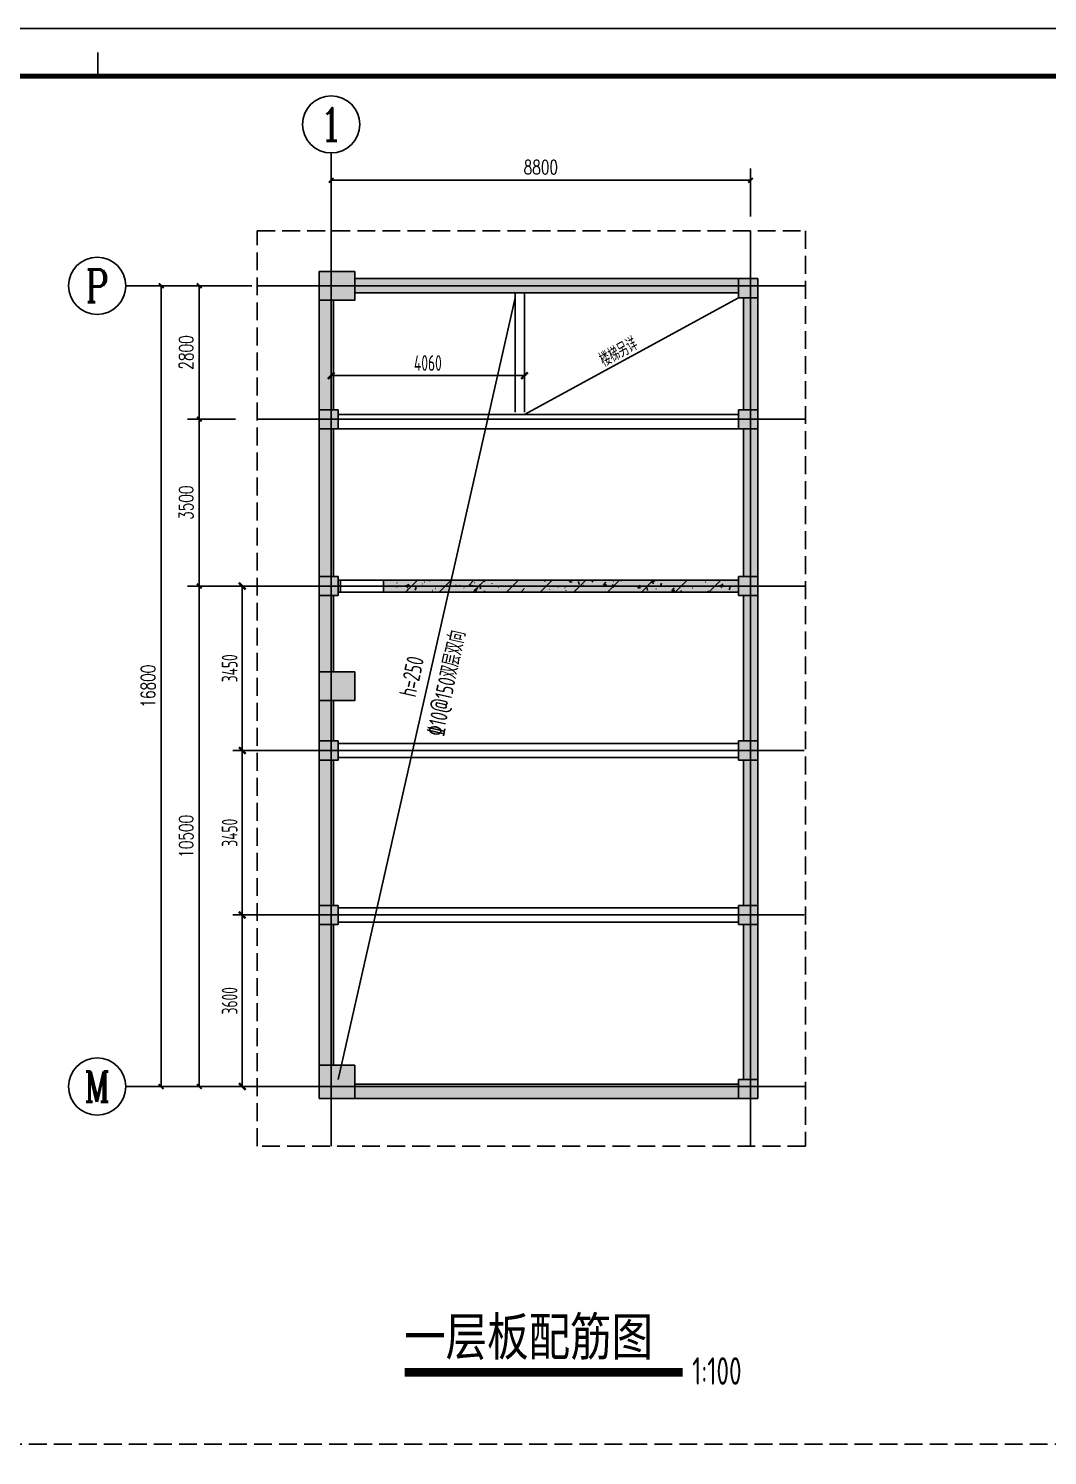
# Model space of a CAD drawing. Extents: x 899043 to 2598688, y -137197 to 211789.
# Drawn here: x 2508562 to 2529940, y 98400 to 128335 of the extents above; entities that cross this region are included whole.
import ezdxf
from ezdxf.enums import TextEntityAlignment as Align

# ---------------------------------------------------------------- set-up
doc = ezdxf.new("R2010")
doc.units = 0
doc.header["$LTSCALE"] = 1500
doc.header["$MEASUREMENT"] = 0
for name, pattern in [('3', [500, 300, -200]), ('7', [120.00000762939452, -30.00000190734863, 60.00000381469726, -30.00000190734863]), ('DASH', [0.35, 0.25, -0.1])]:
    doc.linetypes.add(name, pattern=pattern)
for name, color, linetype in [('00-tk', 151, 'Continuous'), ('AXIS', 3, 'Continuous'), ('AXIS_TEXT', 7, 'Continuous'), ('BASE', 7, 'Continuous'), ('DIM', 3, 'Continuous'), ('DOTE', 1, 'Continuous'), ('HATCH', 254, 'Continuous'), ('PUB_TEXT', 7, 'Continuous'), ('TEXT', 7, 'Continuous'), ('WELD_TEXT', 7, 'Continuous'), ('板标注', 7, 'Continuous'), ('柱', 255, 'Continuous'), ('柱虚线', 54, '7'), ('梁虚线', 134, '3'), ('砼墙', 3, 'Continuous'), ('零厚板', 7, 'Continuous')]:
    doc.layers.add(name, color=color, linetype=linetype)
doc.layers.add('10', color=7, linetype='Continuous', lineweight=35)
doc.styles.add('_TCH_AXIS', font='COMPLEX', dxfattribs={"bigfont": 'GBCBIG'})
doc.styles.add('_TCH_DIM_T3', font='SIMPLEX', dxfattribs={"width": 0.7058823529411765, "bigfont": 'GBCBIG'})
doc.styles.add('COMPLEX', font='COMPLEX')
doc.styles.add('H330', font='Tssdeng.shx', dxfattribs={"width": 0.6499999761581421, "height": 330, "bigfont": 'tssdchn.shx'})
doc.styles.add('TSSD_Dimension', font='Tssdeng.shx', dxfattribs={"width": 0.7, "bigfont": 'hztxt.shx'})
doc.styles.add('仿宋体', font='', dxfattribs={"width": 0.8})
doc.styles.get('仿宋体').set_extended_font_data('SimSun')
doc.dimstyles.new('_TCH_ARCH&&100', dxfattribs={"dimtxt": 297.5, "dimasz": 100, "dimexe": 250, "dimexo": 300, "dimgap": 126.25, "dimtad": 1, "dimdec": 0, "dimzin": 0, "dimdsep": 46, "dimtxsty": '_TCH_DIM_T3', "dimblk": 'ARCHTICK', "dimcen": 0.09, "dimclrt": 7, "dimazin": 2, "dimtfac": 1, "dimtdec": 0, "dimtix": 1, "dimtmove": 2, "dimatfit": 3, "dimfxl": 0, "dimtolj": 1, "dimtzin": 0, "dimarcsym": 0})
doc.dimstyles.new('H100', dxfattribs={"dimscale": 100, "dimtxt": 3.3, "dimasz": 0.01, "dimexe": 2, "dimexo": 1, "dimgap": 1, "dimtad": 1, "dimdec": 0, "dimrnd": 1, "dimzin": 0, "dimdsep": 46, "dimtxsty": 'H330', "dimblk1": 'YGDIM', "dimblk2": 'YGDIM', "dimsah": 1, "dimcen": -2, "dimdle": 1, "dimclrt": 7, "dimadec": 0, "dimazin": 0, "dimtfac": 1, "dimtdec": 0, "dimtix": 1, "dimtmove": 2, "dimatfit": 3, "dimldrblk": 'YGDIM', "dimfxl": 0, "dimtvp": 1, "dimtolj": 1, "dimtzin": 0, "dimlwe": 25, "dimarcsym": 0})

# ---------------------------------------------------------------- blocks, each defined once
blk = doc.blocks.new('YGDIM')
at = {"color": 0, "linetype": 'ByBlock', "const_width": 50}
blk.add_lwpolyline([(-70, -70), (70, 70)], dxfattribs=at)
blk = doc.blocks.new('*D1970')
at = {"layer": 'Defpoints', "color": 0, "linetype": 'Continuous', "ltscale": 50}
for p in [(2514910.509014528, 121413.015152308), (2518970.509014521, 121413.0151520099), (2518970.509014521, 121053.1092013743)]:
    blk.add_point(p, dxfattribs=at)
at = {"layer": 'DIM', "color": 0, "linetype": 'Continuous', "lineweight": 25, "ltscale": 50}
for p, q in [((2514910.509014528, 121313.015152308), (2514910.509014528, 120853.1092013743)), ((2518970.509014521, 121313.0151520099), (2518970.509014521, 120853.1092013743))]:
    blk.add_line(p, q, dxfattribs=at)
at = {"layer": 'DIM', "color": 0, "linetype": 'Continuous', "lineweight": -2, "ltscale": 50}
blk.add_line((2514911.509014528, 121053.1092013743), (2518969.509014521, 121053.1092013743), dxfattribs=at)
at = {"layer": 'DIM', "color": 0, "linetype": 'Continuous', "lineweight": -2, "ltscale": 50, "rotation": 180}
blk.add_blockref('YGDIM', (2514910.509014528, 121053.1092013743), dxfattribs=at)
at = {"layer": 'DIM', "color": 0, "linetype": 'Continuous', "lineweight": -2, "ltscale": 50}
blk.add_blockref('YGDIM', (2518970.509014521, 121053.1092013743), dxfattribs=at)
at = {"layer": 'DIM', "color": 7, "linetype": 'Continuous', "ltscale": 50, "insert": (2516940.509014525, 121318.1092013743), "char_height": 330, "attachment_point": 5, "style": 'H330'}
blk.add_mtext('\\A1;4060', dxfattribs=at)
blk = doc.blocks.new('*D1971')
at = {"layer": 'Defpoints', "color": 0, "linetype": 'Continuous', "ltscale": 50}
for p in [(2513045.974033903, 109738.8613744404), (2513619.866870966, 109738.8613744404), (2513502.640912492, 106138.8623525526)]:
    blk.add_point(p, dxfattribs=at)
at = {"layer": 'DIM', "color": 0, "linetype": 'Continuous', "lineweight": 25, "ltscale": 50}
for p, q in [((2513519.866870966, 109738.8613744404), (2512845.974033903, 109738.8613744404)), ((2513402.640912492, 106138.8623525526), (2512845.974033903, 106138.8623525526))]:
    blk.add_line(p, q, dxfattribs=at)
at = {"layer": 'DIM', "color": 0, "linetype": 'Continuous', "lineweight": -2, "ltscale": 50}
blk.add_line((2513045.974033903, 106139.8623525526), (2513045.974033903, 109737.8613744404), dxfattribs=at)
for p, rotation in [((2513045.974033903, 109738.8613744404), 90), ((2513045.974033903, 106138.8623525526), 270)]:
    blk.add_blockref('YGDIM', p, dxfattribs=dict(at, rotation=rotation))
at = {"layer": 'DIM', "color": 7, "linetype": 'Continuous', "ltscale": 50, "insert": (2512780.974033903, 107938.8618634969), "char_height": 330, "attachment_point": 5, "rotation": 90, "style": 'H330'}
blk.add_mtext('\\A1;3600', dxfattribs=at)
blk = doc.blocks.new('*D1972')
at = {"layer": 'Defpoints', "color": 0, "linetype": 'Continuous', "ltscale": 50}
for p in [(2513045.974033903, 113188.861374351), (2513824.830901299, 113188.861374351), (2513619.866870966, 109738.8613744404)]:
    blk.add_point(p, dxfattribs=at)
at = {"layer": 'DIM', "color": 0, "linetype": 'Continuous', "lineweight": 25, "ltscale": 50}
for p, q in [((2513724.830901299, 113188.861374351), (2512845.974033903, 113188.861374351)), ((2513519.866870966, 109738.8613744404), (2512845.974033903, 109738.8613744404))]:
    blk.add_line(p, q, dxfattribs=at)
at = {"layer": 'DIM', "color": 0, "linetype": 'Continuous', "lineweight": -2, "ltscale": 50}
blk.add_line((2513045.974033903, 109739.8613744404), (2513045.974033903, 113187.861374351), dxfattribs=at)
for p, rotation in [((2513045.974033903, 113188.861374351), 90), ((2513045.974033903, 109738.8613744404), 270)]:
    blk.add_blockref('YGDIM', p, dxfattribs=dict(at, rotation=rotation))
at = {"layer": 'DIM', "color": 7, "linetype": 'Continuous', "ltscale": 50, "insert": (2512780.974033903, 111463.8613743961), "char_height": 330, "attachment_point": 5, "rotation": 90, "style": 'H330'}
blk.add_mtext('\\A1;3450', dxfattribs=at)
blk = doc.blocks.new('*D1973')
at = {"layer": 'Defpoints', "color": 0, "linetype": 'Continuous', "ltscale": 50}
for p in [(2513045.974033896, 116638.8623496916), (2514009.295304608, 116638.8623496916), (2513824.830901299, 113188.861374351)]:
    blk.add_point(p, dxfattribs=at)
at = {"layer": 'DIM', "color": 0, "linetype": 'Continuous', "lineweight": 25, "ltscale": 50}
for p, q in [((2513909.295304608, 116638.8623496916), (2512845.974033896, 116638.8623496916)), ((2513724.830901299, 113188.861374351), (2512845.974033896, 113188.861374351))]:
    blk.add_line(p, q, dxfattribs=at)
at = {"layer": 'DIM', "color": 0, "linetype": 'Continuous', "lineweight": -2, "ltscale": 50}
blk.add_line((2513045.974033896, 113189.861374351), (2513045.974033896, 116637.8623496916), dxfattribs=at)
for p, rotation in [((2513045.974033896, 116638.8623496916), 90), ((2513045.974033896, 113188.861374351), 270)]:
    blk.add_blockref('YGDIM', p, dxfattribs=dict(at, rotation=rotation))
at = {"layer": 'DIM', "color": 7, "linetype": 'Continuous', "ltscale": 50, "insert": (2512780.974033896, 114913.8618620217), "char_height": 330, "attachment_point": 5, "rotation": 90, "style": 'H330'}
blk.add_mtext('\\A1;3450', dxfattribs=at)
blk = doc.blocks.new('_ArchTick')
at = {"color": 0, "linetype": 'ByBlock', "const_width": 0.4}
blk.add_lwpolyline([(-0.5, -0.5), (0.5, 0.5)], dxfattribs=at)
blk = doc.blocks.new('*D1980')
at = {"layer": 'AXIS', "color": 0, "lineweight": -2}
for p, q in [((2514910.509014998, 124388.8623501088), (2514910.509014998, 125400.93715364)), ((2514910.509014998, 125150.93715364), (2523710.509032313, 125150.93715364)), ((2523710.509032313, 124388.8623501386), (2523710.509032313, 125400.93715364))]:
    blk.add_line(p, q, dxfattribs=at)
at = {"layer": 'Defpoints', "color": 0}
for p in [(2523710.509032313, 125150.93715364), (2514910.509014998, 124088.8623501088), (2523710.509032313, 124088.8623501386)]:
    blk.add_point(p, dxfattribs=at)
at = {"layer": 'AXIS', "color": 0, "lineweight": -2, "xscale": 100, "yscale": 100, "zscale": 100, "rotation": 180}
blk.add_blockref('_ArchTick', (2514910.509014998, 125150.93715364), dxfattribs=at)
at = {"layer": 'AXIS', "color": 0, "lineweight": -2, "xscale": 100, "yscale": 100, "zscale": 100}
blk.add_blockref('_ArchTick', (2523710.509032313, 125150.93715364), dxfattribs=at)
at = {"layer": 'AXIS', "color": 7, "insert": (2519310.509023655, 125425.93715364), "char_height": 297.5, "attachment_point": 5, "style": '_TCH_DIM_T3'}
blk.add_mtext('\\A1;8800', dxfattribs=at)
blk = doc.blocks.new('_AXISO')
blk.add_circle((0, 0), 0.5)
at = {"layer": 'AXIS_TEXT', "style": 'COMPLEX', "width": 1.041666666666667}
blk.add_attdef('A', text='', height=0.56, dxfattribs=at).set_placement((-0.25, -0.28), (0.25, -0.28), align=Align.FIT)
blk = doc.blocks.new('*D1981')
at = {"layer": 'AXIS', "color": 0, "lineweight": -2}
for p, q in [((2513060.509014826, 122938.8623495426), (2511094.909095962, 122938.8623495426)), ((2511344.909095962, 106138.8623527016), (2511344.909095962, 122938.8623495426)), ((2513060.509014893, 106138.8623527016), (2511094.909095962, 106138.8623527016))]:
    blk.add_line(p, q, dxfattribs=at)
at = {"layer": 'Defpoints', "color": 0}
for p in [(2511344.909095962, 122938.8623495426), (2513360.509014826, 122938.8623495426), (2513360.509014893, 106138.8623527016)]:
    blk.add_point(p, dxfattribs=at)
at = {"layer": 'AXIS', "color": 0, "lineweight": -2, "xscale": 100, "yscale": 100, "zscale": 100}
for p, rotation in [((2511344.909095962, 122938.8623495426), 90), ((2511344.909095962, 106138.8623527016), 270)]:
    blk.add_blockref('_ArchTick', p, dxfattribs=dict(at, rotation=rotation))
at = {"layer": 'AXIS', "color": 7, "insert": (2511069.909095962, 114538.8623511225), "char_height": 297.5, "attachment_point": 5, "rotation": 90, "style": '_TCH_DIM_T3'}
blk.add_mtext('\\A1;16800', dxfattribs=at)
blk = doc.blocks.new('*D1982')
at = {"layer": 'AXIS', "color": 0, "lineweight": -2}
for p, q in [((2512903.509014856, 116638.86234692), (2511894.836501364, 116638.86234692)), ((2512144.836501364, 106138.3850321498), (2512144.836501364, 116638.86234692)), ((2512903.509014856, 106138.3850321498), (2511894.836501364, 106138.3850321498))]:
    blk.add_line(p, q, dxfattribs=at)
at = {"layer": 'Defpoints', "color": 0}
for p in [(2512144.836501364, 116638.86234692), (2513203.509014856, 116638.86234692), (2513203.509014856, 106138.3850321498)]:
    blk.add_point(p, dxfattribs=at)
at = {"layer": 'AXIS', "color": 0, "lineweight": -2, "xscale": 100, "yscale": 100, "zscale": 100}
for p, rotation in [((2512144.836501364, 116638.86234692), 90), ((2512144.836501364, 106138.3850321498), 270)]:
    blk.add_blockref('_ArchTick', p, dxfattribs=dict(at, rotation=rotation))
at = {"layer": 'AXIS', "color": 7, "insert": (2511869.836501364, 111388.6236895353), "char_height": 297.5, "attachment_point": 5, "rotation": 90, "style": '_TCH_DIM_T3'}
blk.add_mtext('\\A1;10500', dxfattribs=at)
blk = doc.blocks.new('*D1983')
at = {"layer": 'AXIS', "color": 0, "lineweight": -2}
for p, q in [((2512903.509014856, 120138.86234692), (2511894.836501379, 120138.86234692)), ((2512144.836501379, 116638.86234692), (2512144.836501379, 120138.86234692)), ((2512903.509014856, 116638.86234692), (2511894.836501379, 116638.86234692))]:
    blk.add_line(p, q, dxfattribs=at)
at = {"layer": 'Defpoints', "color": 0}
for p in [(2512144.836501379, 120138.86234692), (2513203.509014856, 120138.86234692), (2513203.509014856, 116638.86234692)]:
    blk.add_point(p, dxfattribs=at)
at = {"layer": 'AXIS', "color": 0, "lineweight": -2, "xscale": 100, "yscale": 100, "zscale": 100}
for p, rotation in [((2512144.836501379, 120138.86234692), 90), ((2512144.836501379, 116638.86234692), 270)]:
    blk.add_blockref('_ArchTick', p, dxfattribs=dict(at, rotation=rotation))
at = {"layer": 'AXIS', "color": 7, "insert": (2511869.836501379, 118388.8623469204), "char_height": 297.5, "attachment_point": 5, "rotation": 90, "style": '_TCH_DIM_T3'}
blk.add_mtext('\\A1;3500', dxfattribs=at)
blk = doc.blocks.new('*D1984')
at = {"layer": 'AXIS', "color": 0, "lineweight": -2}
for p, q in [((2512903.509014841, 122938.862349185), (2511894.836501371, 122938.862349185)), ((2512144.836501371, 120138.86234692), (2512144.836501371, 122938.862349185)), ((2512903.509014856, 120138.86234692), (2511894.836501371, 120138.86234692))]:
    blk.add_line(p, q, dxfattribs=at)
at = {"layer": 'Defpoints', "color": 0}
for p in [(2512144.836501371, 122938.862349185), (2513203.509014841, 122938.862349185), (2513203.509014856, 120138.86234692)]:
    blk.add_point(p, dxfattribs=at)
at = {"layer": 'AXIS', "color": 0, "lineweight": -2, "xscale": 100, "yscale": 100, "zscale": 100}
for p, rotation in [((2512144.836501371, 122938.862349185), 90), ((2512144.836501371, 120138.86234692), 270)]:
    blk.add_blockref('_ArchTick', p, dxfattribs=dict(at, rotation=rotation))
at = {"layer": 'AXIS', "color": 7, "insert": (2511869.836501371, 121538.8623480529), "char_height": 297.5, "attachment_point": 5, "rotation": 90, "style": '_TCH_DIM_T3'}
blk.add_mtext('\\A1;2800', dxfattribs=at)
blk = doc.blocks.new('A$C67844AE1')
at = {"layer": '00-tk'}
for p, q in [((126149.9999999999, 89099.99999999988), (0, 89099.99999999988)), ((124649.9999999999, 87599.99999999988), (3750, 87599.99999999988))]:
    blk.add_line(p, q, dxfattribs=at)
at = {"layer": '00-tk', "const_width": 52.5}
blk.add_lwpolyline([(64200, 87599.99999999988), (64200, 88349.99999999988)], dxfattribs=at)
at = {"layer": '00-tk', "const_width": 150}
blk.add_lwpolyline([(3750, 87599.99999999988), (124649.9999999999, 87599.99999999988), (124649.9999999999, 1500), (3750, 1500)], close=True, dxfattribs=at)

msp = doc.modelspace()

# ---------------------------------------------------------------- hatches: boundary and pattern name
at = {"layer": '10', "linetype": 'ByBlock'}
h = msp.add_hatch(dxfattribs=at)
h.set_pattern_fill('AN31C', color=253, scale=1000, style=0)
h.set_pattern_definition([(45, (1428555.873226879, -17257.14247875431), (-141.4213562373095, 141.4213562373095), []), (49.99999999999999, (1428555.873226879, -17257.14247875431), (717.2601826007534, -62.75213498259513), [75, -825]), (355, (1428555.873226879, -17257.14247875431), (-138.751333613, 752.1921337000118), [60, -660]), (100.4514, (1428615.644906879, -17262.3718187543), (578.5093817140216, 689.4395420609536), [63.74019, -701.1421119999999]), (46.18420000000001, (1428555.873226879, -17057.14247875431), (1067.241048625644, -165.519014329018), [112.5, -1237.5]), (96.6356, (1428644.809971879, -17070.93578575432), (934.6627055487033, 974.1178709004419), [95.610288, -1051.713]), (351.1842, (1428555.873226879, -17057.14247875431), (934.6619451336273, 974.1186009253247), [90, -990]), (21, (1428655.873226879, -17107.14247875431), (596.9070521184616, -402.6188906653387), [75, -825]), (326.0000000000001, (1428655.873226879, -17107.14247875431), (243.3153319215818, 725.1500450468529), [60, -660]), (71.4514, (1428705.615459879, -17140.6940847543), (840.22262858149, 322.5304967099523), [63.74019000000001, -701.142112]), (37.50000000000001, (1428555.873226879, -17257.14247875431), (12.15985531729063, 332.8938538313114), [0, -652, 0, -670, 0, -662.5]), (7.499999999999999, (1428555.873226879, -17257.14247875431), (263.0695374421486, 394.4117118823603), [0, -382, 0, -637, 0, -252.5]), (327.5, (1428332.873226879, -17257.14247875431), (533.822436172409, -22.55487173437976), [0, -250, 0, -780, 0, -1035]), (317.5, (1428232.873226879, -17257.14247875431), (583.186169342386, 100.1049823323177), [0, -325, 0, -518, 0, -735])])
h.paths.add_polyline_path([(2515410.509018474, 123238.8623403836), (2515410.509018464, 122638.8623403836), (2514660.509008063, 122638.8623404251), (2514660.509008073, 123238.8623404251)])
h.paths.add_polyline_path([(2515410.509017365, 114838.8623382878), (2515410.509017355, 114238.8623382878), (2514660.509006955, 114238.8623383293), (2514660.509006965, 114838.8623383293)])
h.paths.add_polyline_path([(2515410.509028897, 106588.862385572), (2515410.509028899, 105888.8614956046), (2514660.509014819, 105888.8614956461), (2514660.509014817, 106588.8623856135)])
at = {"layer": 'HATCH', "linetype": 'Continuous', "ltscale": 50}
h = msp.add_hatch(dxfattribs=at)
h.set_pattern_fill('钢筋混凝土', color=256, scale=50, style=0, pattern_type=2)
h.set_pattern_definition([(45, (-64104392.85665971, -184125903.3925701), (-176.7766952966369, 176.7766952966369), []), (49.99999999999999, (-64104392.85665971, -184125903.3925701), (358.6300913003767, -31.37606749129755), [37.5, -412.5]), (355, (-64104392.85665971, -184125903.3925701), (-69.37566680649999, 376.0960668500059), [30, -330]), (100.4514, (-64104362.97081971, -184125906.0072401), (289.2546908570108, 344.7197710304768), [31.870095, -350.5710559999999]), (46.18420000000001, (-64104392.85665971, -184125803.3925701), (533.6205243128222, -82.75950716450905), [56.25, -618.75]), (96.6356, (-64104348.38828721, -184125810.2892236), (467.3313527743516, 487.0589354502209), [47.805144, -525.8565]), (351.1842, (-64104392.85665971, -184125803.3925701), (467.3309725668136, 487.0593004626624), [45, -495]), (21, (-64104342.85665971, -184125828.3925701), (298.4535260592309, -201.3094453326694), [37.5, -412.5]), (326.0000000000001, (-64104342.85665971, -184125828.3925701), (121.6576659607909, 362.5750225234265), [30, -330]), (71.4514, (-64104317.98554321, -184125845.1683731), (420.111314290745, 161.2652483549762), [31.870095, -350.571056]), (37.50000000000001, (-64104392.85665971, -184125903.3925701), (6.07992765864532, 166.4469269156558), [2.5, -326, 2.5, -335, 2.5, -331.25]), (7.499999999999999, (-64104392.85665971, -184125903.3925701), (131.5347687210743, 197.2058559411801), [2.5, -191, 2.5, -318.5, 2.5, -126.25]), (327.5, (-64104504.35665971, -184125903.3925701), (266.9112180862045, -11.27743586718989), [2.5, -125, 2.5, -390, 2.5, -517.5]), (317.5, (-64104554.35665971, -184125903.3925701), (291.5930846711931, 50.05249116615882), [2.5, -162.5, 2.5, -259, 2.5, -367.5])])
h.paths.add_polyline_path([(2514660.509014826, 106588.8623856135), (2515410.509028897, 106588.862385572), (2515410.509028899, 105888.8614956046), (2514660.509014826, 105888.8614956461), (2514660.509014826, 105888.8613735463), (2515060.509014826, 105888.8613735463), (2523460.508770686, 105888.8614956166), (2523860.508770686, 105888.8613735463), (2523860.508770686, 123088.8623501088), (2515410.509018471, 123088.8623501088), (2515410.509018464, 122638.8623403836), (2514660.509014826, 122638.8623404251), (2514660.509014826, 114838.8623383293), (2515410.509017365, 114838.8623382879), (2515410.509017355, 114238.8623382879), (2514660.509014826, 114238.8623383293)])
h.paths.add_polyline_path([(2515410.509028897, 106588.862385572), (2515410.509028898, 106188.8613735463), (2523460.508770686, 106188.8613735463), (2523460.508770686, 106288.8613735463), (2523560.508770686, 106288.8613735463), (2523560.508770686, 109538.8613735463), (2523460.508770686, 109538.8613735463), (2523460.508770686, 109938.8613735463), (2523560.508770686, 109938.8613735463), (2523560.508770678, 112988.8613735463), (2523460.508770686, 112988.8613735463), (2523460.508770686, 113388.8613735463), (2523560.508770686, 113388.8613735463), (2523560.508770678, 116438.8613735761), (2523460.508770678, 116438.8613735463), (2523460.508770678, 116513.8613735165), (2516010.508978296, 116513.8613735463), (2516010.508978296, 116763.8613735463), (2523460.508770686, 116763.8613735463), (2523460.508770678, 116838.8613735463), (2523560.508770686, 116838.8613735463), (2523560.508770693, 119938.8613735463), (2523460.508770686, 119938.8613735463), (2523460.508770686, 120338.8613735463), (2523560.508770686, 120338.8613735463), (2523560.508770686, 122688.8623501088), (2523460.508770686, 122688.8623501088), (2523460.508770686, 122788.8623501088), (2515410.509018466, 122788.8623501088), (2515410.509018464, 122638.8623403836), (2514960.509014826, 122638.8623404085), (2514960.509014826, 120338.8613735463), (2515060.509014826, 120338.8613735463), (2515060.509014826, 119938.8613735165), (2514960.509014819, 119938.8613735463), (2514960.509014834, 116838.8613735463), (2515060.509014826, 116838.8613735463), (2515060.509014819, 116763.8613735761), (2515110.508978296, 116763.8613735463), (2515110.508978296, 116513.8613735463), (2515060.509014834, 116513.8613735463), (2515060.509014819, 116438.8613735761), (2514960.509014819, 116438.8613735463), (2514960.509014819, 114838.8623383128), (2515410.509017365, 114838.8623382879), (2515410.509017355, 114238.8623382878), (2514960.509014819, 114238.8623383127), (2514960.509014819, 113388.8613735463), (2515060.509014826, 113388.8613735463), (2515060.509014826, 112988.8613735463), (2514960.509014826, 112988.8613735463), (2514960.509014819, 109938.8613735463), (2515060.509014826, 109938.8613735463), (2515060.509014826, 109538.8613735463), (2514960.509014826, 109538.8613735463), (2514960.509014826, 106588.8623855969)])
h = msp.add_hatch(dxfattribs=at)
h.set_pattern_fill('钢筋混凝土', color=256, scale=100, style=0, pattern_type=2)
h.set_pattern_definition([(45, (-64104392.85665971, -184125903.3925701), (-353.5533905932737, 353.5533905932738), []), (49.99999999999999, (-64104392.85665971, -184125903.3925701), (717.2601826007534, -62.75213498259511), [75, -825]), (355, (-64104392.85665971, -184125903.3925701), (-138.751333613, 752.1921337000118), [60, -660]), (100.4514, (-64104333.08497971, -184125908.6219101), (578.5093817140216, 689.4395420609536), [63.74018999999999, -701.1421119999999]), (46.18420000000001, (-64104392.85665971, -184125703.3925701), (1067.241048625644, -165.5190143290181), [112.5, -1237.5]), (96.6356, (-64104303.91991471, -184125717.1858771), (934.6627055487031, 974.1178709004417), [95.610288, -1051.713]), (351.1842, (-64104392.85665971, -184125703.3925701), (934.6619451336272, 974.1186009253248), [90, -990]), (21, (-64104292.85665971, -184125753.3925701), (596.9070521184617, -402.6188906653387), [75, -825]), (326.0000000000001, (-64104292.85665971, -184125753.3925701), (243.3153319215817, 725.150045046853), [60, -660]), (71.4514, (-64104243.11442671, -184125786.9441761), (840.22262858149, 322.5304967099523), [63.74019, -701.142112]), (37.50000000000001, (-64104392.85665971, -184125903.3925701), (12.15985531729064, 332.8938538313115), [5, -652, 5, -670, 5, -662.5]), (7.499999999999999, (-64104392.85665971, -184125903.3925701), (263.0695374421486, 394.4117118823603), [5, -382, 5, -637, 5, -252.5]), (327.5, (-64104615.85665971, -184125903.3925701), (533.822436172409, -22.55487173437977), [5, -250, 5, -780, 5, -1035]), (317.5, (-64104715.85665971, -184125903.3925701), (583.1861693423863, 100.1049823323176), [5, -325, 5, -518, 5, -735])])
h.paths.add_polyline_path([(2523460.508770686, 116513.8613735463), (2523460.508770686, 116763.8613735463), (2516010.508978297, 116763.8613735463), (2516010.508978297, 116513.8613735463)])

# ---------------------------------------------------------------- linework, layer by layer
at = {"layer": 'AXIS'}
for p, q in [((2514910.509014998, 124088.8623501386), (2514910.509014998, 125724.1952875282)), ((2513243.800103363, 122938.862349185), (2510602.566164065, 122938.8623495426)), ((2513243.800103363, 106138.8623527016), (2510602.566164065, 106138.8623530593))]:
    msp.add_line(p, q, dxfattribs=at)
at = {"layer": 'BASE'}
for points in [[(2515410.509018474, 123238.8623403836), (2515410.509018464, 122638.8623403836), (2514660.509008063, 122638.8623404251), (2514660.509008073, 123238.8623404251)], [(2515410.509017365, 114838.8623382878), (2515410.509017355, 114238.8623382878), (2514660.509006955, 114238.8623383293), (2514660.509006965, 114838.8623383293)], [(2515410.509028897, 106588.862385572), (2515410.509028899, 105888.8614956046), (2514660.509014819, 105888.8614956461), (2514660.509014817, 106588.8623856135)]]:
    msp.add_lwpolyline(points, close=True, dxfattribs=at)
at = {"layer": 'DOTE'}
for p, q in [((2514910.509014916, 124088.8623501088), (2514910.509012107, 104888.8613735463)), ((2523710.509032276, 124088.8623501088), (2523710.509030897, 104888.8613735463)), ((2513360.509014826, 122938.8623495426), (2524860.508770686, 122938.8623457577)), ((2513360.509014826, 120138.8623499002), (2524860.508770686, 120138.8623457577)), ((2513360.509014826, 116638.8623499002), (2524860.508770686, 116638.8623457577)), ((2513360.509014826, 113188.8613745298), (2524832.933120769, 113188.8613694336)), ((2513360.509014826, 109738.8613745298), (2524832.933120769, 109738.8613694336)), ((2513360.509014826, 106138.8623526122), (2524860.508770686, 106138.8623479929))]:
    msp.add_line(p, q, dxfattribs=at)
at = {"layer": 'HATCH', "color": 8, "linetype": 'DASH'}
msp.add_line((2469718.753807534, 98635.26336086055), (2544318.753807534, 98635.26336086055), dxfattribs=at)
msp.add_lwpolyline([(2513360.509014826, 124088.8623501088), (2524860.508770686, 124088.8623501088), (2524860.508770686, 104888.8613735463), (2513360.509014826, 104888.8613735463)], close=True, dxfattribs=at)
at = {"layer": 'TEXT', "color": 3}
msp.add_line((2515060.509014826, 106288.8613735463), (2518770.509014655, 122688.8623501088), dxfattribs=at)
at = {"layer": 'TEXT', "const_width": 180}
msp.add_lwpolyline([(2516450.7868337, 100141.4015819456), (2522286.018259179, 100141.4015819456)], dxfattribs=at)
at = {"layer": '柱'}
for p, q in [((2523860.508770686, 123088.8623501088), (2523460.508770686, 123088.8623501088)), ((2523860.508770686, 122688.8623501088), (2523860.508770686, 123088.8623501088)), ((2523460.508770686, 122788.8623501088), (2523460.508770686, 122688.8623501088)), ((2523460.508770686, 122688.8623501088), (2523560.508770686, 122688.8623501088)), ((2514660.509014826, 120338.8613735463), (2514660.509014826, 119938.8613735463)), ((2515060.509014826, 120338.8613735463), (2514960.509014826, 120338.8613735463)), ((2515060.509014826, 119938.8613735463), (2515060.509014826, 120338.8613735463)), ((2523560.508770686, 120338.8613735463), (2523460.508770686, 120338.8613735463)), ((2523460.508770686, 120338.8613735463), (2523460.508770686, 119938.8613735463)), ((2523860.508770686, 119938.8613735463), (2523860.508770686, 120338.8613735463)), ((2514960.509014826, 119938.8613735463), (2515060.509014826, 119938.8613735463)), ((2523460.508770686, 119938.8613735463), (2523560.508770686, 119938.8613735463)), ((2514660.509014826, 116838.8613735463), (2514660.509014826, 116438.8613735463)), ((2515060.509014826, 116838.8613735463), (2514960.509014826, 116838.8613735463)), ((2515060.509014826, 116763.8613735463), (2515060.509014826, 116838.8613735463)), ((2523560.508770686, 116838.8613735463), (2523460.508770686, 116838.8613735463)), ((2523460.508770686, 116838.8613735463), (2523460.508770686, 116763.8613735463)), ((2523860.508770686, 116438.8613735463), (2523860.508770686, 116838.8613735463)), ((2515060.509014826, 116438.8613735463), (2515060.509014826, 116513.8613735463)), ((2523460.508770686, 116513.8613735463), (2523460.508770686, 116438.8613735463)), ((2514960.509014826, 116438.8613735463), (2515060.509014826, 116438.8613735463)), ((2523460.508770686, 116438.8613735463), (2523560.508770686, 116438.8613735463)), ((2514660.509014826, 113388.8613735463), (2514660.509014826, 112988.8613735463)), ((2515060.509014826, 113388.8613735463), (2514960.509014826, 113388.8613735463)), ((2515060.509014826, 112988.8613735463), (2515060.509014826, 113388.8613735463)), ((2523560.508770686, 113388.8613735463), (2523460.508770686, 113388.8613735463)), ((2523460.508770686, 113388.8613735463), (2523460.508770686, 112988.8613735463)), ((2523860.508770686, 112988.8613735463), (2523860.508770686, 113388.8613735463)), ((2514960.509014826, 112988.8613735463), (2515060.509014826, 112988.8613735463)), ((2523460.508770686, 112988.8613735463), (2523560.508770686, 112988.8613735463)), ((2514660.509014826, 109938.8613735463), (2514660.509014826, 109538.8613735463)), ((2515060.509014826, 109938.8613735463), (2514960.509014826, 109938.8613735463)), ((2515060.509014826, 109538.8613735463), (2515060.509014826, 109938.8613735463)), ((2523560.508770686, 109938.8613735463), (2523460.508770686, 109938.8613735463)), ((2523460.508770686, 109938.8613735463), (2523460.508770686, 109538.8613735463)), ((2523860.508770686, 109538.8613735463), (2523860.508770686, 109938.8613735463)), ((2514960.509014826, 109538.8613735463), (2515060.509014826, 109538.8613735463)), ((2523460.508770686, 109538.8613735463), (2523560.508770686, 109538.8613735463)), ((2523560.508770686, 106288.8613735463), (2523460.508770686, 106288.8613735463)), ((2523460.508770686, 106288.8613735463), (2523460.508770686, 106188.8613735463)), ((2523860.508770686, 105888.8613735463), (2523860.508770686, 106288.8613735463)), ((2523460.508770686, 105888.8613735463), (2523860.508770686, 105888.8613735463))]:
    msp.add_line(p, q, dxfattribs=at)
at = {"layer": '柱虚线'}
for p, q in [((2523460.508770686, 123088.8623501088), (2523460.508770686, 122788.8623501088)), ((2523560.508770686, 122688.8623501088), (2523860.508770686, 122688.8623501088)), ((2514960.509014826, 120338.8613735463), (2514660.509014826, 120338.8613735463)), ((2523860.508770686, 120338.8613735463), (2523560.508770686, 120338.8613735463)), ((2514660.509014826, 119938.8613735463), (2514960.509014826, 119938.8613735463)), ((2523560.508770686, 119938.8613735463), (2523860.508770686, 119938.8613735463)), ((2514960.509014826, 116838.8613735463), (2514660.509014826, 116838.8613735463)), ((2515060.509014826, 116513.8613735463), (2515060.509014826, 116763.8613735463)), ((2523460.508770686, 116763.8613735463), (2523460.508770686, 116513.8613735463)), ((2523860.508770686, 116838.8613735463), (2523560.508770686, 116838.8613735463)), ((2514660.509014826, 116438.8613735463), (2514960.509014826, 116438.8613735463)), ((2523560.508770686, 116438.8613735463), (2523860.508770686, 116438.8613735463)), ((2514960.509014826, 113388.8613735463), (2514660.509014826, 113388.8613735463)), ((2523860.508770686, 113388.8613735463), (2523560.508770686, 113388.8613735463)), ((2514660.509014826, 112988.8613735463), (2514960.509014826, 112988.8613735463)), ((2523560.508770686, 112988.8613735463), (2523860.508770686, 112988.8613735463)), ((2514960.509014826, 109938.8613735463), (2514660.509014826, 109938.8613735463)), ((2523860.508770686, 109938.8613735463), (2523560.508770686, 109938.8613735463)), ((2514660.509014826, 109538.8613735463), (2514960.509014826, 109538.8613735463)), ((2523560.508770686, 109538.8613735463), (2523860.508770686, 109538.8613735463)), ((2523860.508770686, 106288.8613735463), (2523560.508770686, 106288.8613735463)), ((2523460.508770686, 106188.8613735463), (2523460.508770686, 105888.8613735463))]:
    msp.add_line(p, q, dxfattribs=at)
at = {"layer": '梁虚线'}
for p, q in [((2518770.509014655, 120288.8613736655), (2518770.509014655, 122788.862350228)), ((2518970.509014655, 120288.8613736655), (2518970.509014655, 122788.862350228)), ((2515060.509014826, 120238.8613735463), (2523460.508770686, 120238.8613735463)), ((2515060.509014826, 119938.8613735463), (2523460.508770686, 119938.8613735463)), ((2515060.509014826, 116763.8613735463), (2523460.508770686, 116763.8613735463)), ((2515060.509014826, 116513.8613735463), (2523460.508770686, 116513.8613735463)), ((2515060.509014826, 113338.8613735463), (2523460.508770686, 113338.8613735463)), ((2515060.509014826, 113038.8613735463), (2523460.508770686, 113038.8613735463)), ((2515060.509014826, 109888.8613735463), (2523460.508770686, 109888.8613735463)), ((2515060.509014826, 109588.8613735463), (2523460.508770686, 109588.8613735463))]:
    msp.add_line(p, q, dxfattribs=at)
at = {"layer": '砼墙'}
for p, q in [((2515410.509018471, 123088.8623501088), (2523460.508770686, 123088.8623501088)), ((2515410.509018466, 122788.8623501088), (2523460.508770686, 122788.8623501088)), ((2514660.509014826, 120338.8613735463), (2514660.509014826, 122688.8623501088)), ((2514960.509014826, 120338.8613735463), (2514960.509014826, 122638.8623404085)), ((2523560.508770686, 120338.8613735463), (2523560.508770686, 122688.8623501088)), ((2523860.508770686, 120338.8613735463), (2523860.508770686, 122688.8623501088)), ((2514660.509014826, 116838.8613735463), (2514660.509014826, 119938.8613735463)), ((2514960.509014826, 116838.8613735463), (2514960.509014826, 119938.8613735463)), ((2523560.508770686, 116838.8613735463), (2523560.508770686, 119938.8613735463)), ((2523860.508770686, 116838.8613735463), (2523860.508770686, 119938.8613735463)), ((2515060.509014826, 116763.8613735463), (2523460.508770686, 116763.8613735463)), ((2515060.509014826, 116513.8613735463), (2523460.508770686, 116513.8613735463)), ((2514660.509014826, 113388.8613735463), (2514660.509014826, 116438.8613735463)), ((2514960.509014826, 114838.8623383128), (2514960.509014826, 116438.8613735463)), ((2523560.508770686, 113388.8613735463), (2523560.508770686, 116438.8613735463)), ((2523860.508770686, 113388.8613735463), (2523860.508770686, 116438.8613735463)), ((2514960.509014826, 113388.8613735463), (2514960.509014826, 114238.8623383128)), ((2514660.509014826, 109938.8613735463), (2514660.509014826, 112988.8613735463)), ((2514960.509014826, 109938.8613735463), (2514960.509014826, 112988.8613735463)), ((2523560.508770686, 109938.8613735463), (2523560.508770686, 112988.8613735463)), ((2523860.508770686, 109938.8613735463), (2523860.508770686, 112988.8613735463)), ((2514660.509014826, 106288.8613735463), (2514660.509014826, 109538.8613735463)), ((2514960.509014826, 106588.8623855969), (2514960.509014826, 109538.8613735463)), ((2523560.508770686, 106288.8613735463), (2523560.508770686, 109538.8613735463)), ((2523860.508770686, 106288.8613735463), (2523860.508770686, 109538.8613735463)), ((2515410.509028898, 106188.8613735463), (2523460.508770686, 106188.8613735463)), ((2515060.509014826, 105888.8614956166), (2523460.508770686, 105888.8614956166))]:
    msp.add_line(p, q, dxfattribs=at)
at = {"layer": '砼墙', "color": 5}
msp.add_lwpolyline([(2515110.508978296, 116763.8613567378), (2516010.508978296, 116763.8613567378), (2516010.508978296, 116513.8613567378), (2515110.508978296, 116513.8613567378)], close=True, dxfattribs=at)
at = {"layer": '零厚板'}
msp.add_line((2518970.509014349, 120238.8613735463), (2523460.509031635, 122688.8623501088), dxfattribs=at)

# ---------------------------------------------------------------- block references
at = {"layer": 'AXIS'}
ref = msp.add_blockref('_AXISO', (2514910.509014998, 126324.1952875282), dxfattribs=dict(at, xscale=-1200, yscale=1200, zscale=1200))
ref.add_attrib('A', '1', dxfattribs={"layer": 'AXIS_TEXT', "height": 683.5361158136574, "style": '_TCH_AXIS', "width": 1.666666666672953}).set_placement((2514666.388973642, 125982.4272296455), (2515154.629056368, 125982.4272296455), align=Align.FIT)
ref = msp.add_blockref('_AXISO', (2510002.566164065, 122938.8623495426), dxfattribs=dict(at, xscale=1200, yscale=1200, zscale=1200))
ref.add_attrib('A', 'P', dxfattribs={"layer": 'AXIS_TEXT', "height": 683.5361158136574, "style": '_TCH_AXIS', "width": 0.8823529411797986}).set_placement((2509758.44612271, 122597.0942916598), (2510246.686205436, 122597.0942916598), align=Align.FIT)
ref = msp.add_blockref('_AXISO', (2510002.566164065, 106138.8623501088), dxfattribs=dict(at, xscale=1200, yscale=1200, zscale=1200))
ref.add_attrib('A', 'M', dxfattribs={"layer": 'AXIS_TEXT', "height": 637.7755459868492, "style": '_TCH_AXIS', "width": 0.8571428571463843}).set_placement((2509729.233787213, 105819.9745771017), (2510275.898540918, 105819.9745771017), align=Align.FIT)
at = {"layer": 'WELD_TEXT', "linetype": 'ByBlock', "xscale": 0.6666666666278616, "yscale": 0.6666666666715173, "zscale": 0.6666666666666666}
msp.add_blockref('A$C67844AE1', (2467218.753807679, 68935.26336044006), dxfattribs=at)

# ---------------------------------------------------------------- texts
at = {"layer": 'DIM', "style": 'TSSD_Dimension', "width": 0.7}
msp.add_text('1:100', height=576, dxfattribs=at).set_placement((2522485.377577614, 99710.58278891703), align=Align.BOTTOM_LEFT)
at = {"layer": 'PUB_TEXT', "style": '仿宋体', "width": 0.8}
msp.add_text('一层板配筋图', height=797.4683544303796, dxfattribs=at).set_placement((2516442.995116677, 100497.4978173401))
at = {"layer": 'TEXT', "color": 3, "style": 'TSSD_Dimension', "width": 0.7}
msp.add_text('%%13210@150双层双向', height=360, rotation=77.41347102026411, dxfattribs=at).set_placement((2517258.339773525, 113462.618915471))
at = {"layer": 'TEXT', "style": 'TSSD_Dimension', "width": 0.7}
msp.add_text('h=250 ', height=360, rotation=77.41347102026411, dxfattribs=at).set_placement((2516681.648214687, 114291.5126723077))
at = {"layer": '板标注', "style": 'TSSD_Dimension', "width": 0.7}
msp.add_text('楼梯另详', height=300, rotation=28.43668976518642, dxfattribs=at).set_placement((2520640.499130923, 121222.1281228091))

# ---------------------------------------------------------------- dimensions: what is measured, and where the dimension line sits
at = {"layer": 'AXIS'}
for p1, p2, distance, picture, middle in [((2514910.509014998, 124088.8623501088), (2523710.509032313, 124088.8623501386), 1062.0748035013967, '*D1980', (2519310.509023655, 125425.93715364)), ((2513360.509014893, 106138.8623527016), (2513360.509014826, 122938.8623495426), 2015.5999188637359, '*D1981', (2511069.909095962, 114538.8623511225)), ((2513203.509014856, 120138.86234692), (2513203.509014841, 122938.862349185), 1058.6725134700537, '*D1984', (2511869.836501371, 121538.8623480529)), ((2513203.509014856, 116638.86234692), (2513203.509014856, 120138.86234692), 1058.6725134770386, '*D1983', (2511869.836501379, 118388.8623469204)), ((2513203.509014856, 106138.3850321498), (2513203.509014856, 116638.86234692), 1058.6725134919398, '*D1982', (2511869.836501364, 111388.6236895353))]:
    dim = msp.add_aligned_dim(p1=p1, p2=p2, distance=distance, dimstyle='_TCH_ARCH&&100', dxfattribs=at)
    dim.commit()
    dim.dimension.update_dxf_attribs({"geometry": picture, "text_midpoint": middle})
at = {"layer": 'DIM', "linetype": 'Continuous', "ltscale": 50}
dim = msp.add_linear_dim(base=(2518970.509014521, 121053.1092013743), p1=(2514910.509014528, 121413.015152308), p2=(2518970.509014521, 121413.0151520099), dimstyle='H100', dxfattribs=at)
dim.commit()
dim.dimension.update_dxf_attribs({"geometry": '*D1970', "text_midpoint": (2516940.509014525, 121318.1092013743)})
for base, p1, p2, picture, middle in [((2513045.974033896, 116638.8623496916), (2513824.830901299, 113188.861374351), (2514009.295304608, 116638.8623496916), '*D1973', (2512780.974033896, 114913.8618620217)), ((2513045.974033903, 113188.861374351), (2513619.866870966, 109738.8613744404), (2513824.830901299, 113188.861374351), '*D1972', (2512780.974033903, 111463.8613743961)), ((2513045.974033903, 109738.8613744404), (2513502.640912492, 106138.8623525526), (2513619.866870966, 109738.8613744404), '*D1971', (2512780.974033903, 107938.8618634969))]:
    dim = msp.add_linear_dim(base=base, p1=p1, p2=p2, angle=90, dimstyle='H100', dxfattribs=at)
    dim.commit()
    dim.dimension.update_dxf_attribs({"geometry": picture, "text_midpoint": middle})

doc.saveas('drawing.dxf')
